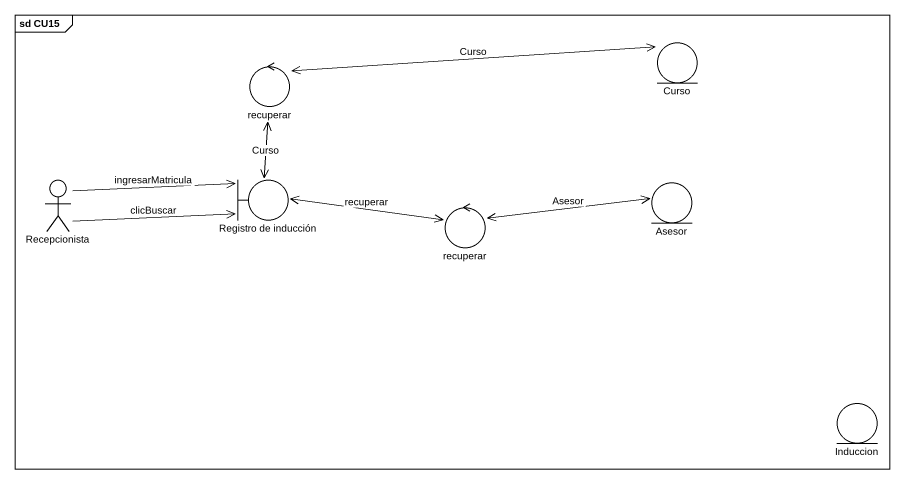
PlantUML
@startuml
mainframe sd CU15
entity Curso
control recuperar
actor Recepcionista
boundary "Registro de inducción" as Registro_de_inducción
control "recuperar" as recuperar_2
entity Asesor
entity Induccion
recuperar <-right-> Curso : Curso
Recepcionista -right-> Registro_de_inducción : ingresarMatricula
Recepcionista -right-> Registro_de_inducción : clicBuscar
Registro_de_inducción <-up-> recuperar : Curso
Registro_de_inducción <-right-> recuperar_2 : recuperar
recuperar_2 <-right-> Asesor : Asesor
@enduml
